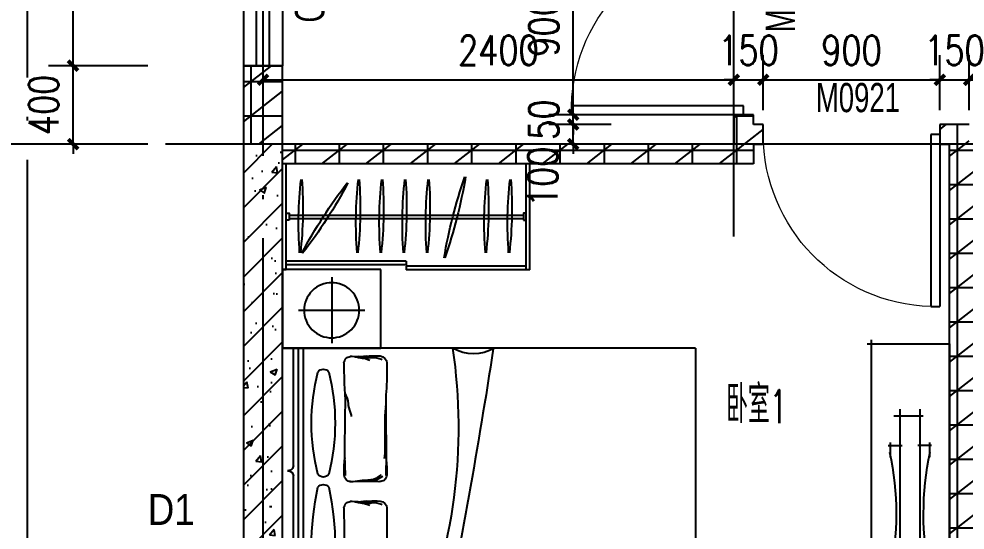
# Model space of a CAD drawing. Extents: x 718358 to 1668613, y -348838 to -159582.
# Drawn here: x 797991 to 802814, y -337061 to -334455 of the extents above; entities that cross this region are included whole.
import ezdxf

# ---------------------------------------------------------------- set-up
doc = ezdxf.new("R2010")
doc.units = 0
doc.header["$LTSCALE"] = 1000
doc.linetypes.add('DOTE', pattern=[2.4200000000000004, 2, -0.2, 0.02, -0.2])
for name, color, linetype in [('建-墙体', 2, 'Continuous'), ('建-家具', 251, 'Continuous'), ('建-尺寸', 73, 'Continuous'), ('建-影线', 8, 'Continuous'), ('建-房间名', 7, 'Continuous'), ('建-柱子', 6, 'Continuous'), ('建-空调及空调洞', 70, 'Continuous'), ('建-轴网', 14, 'DOTE'), ('建-门窗', 4, 'Continuous'), ('建-门窗-编号', 7, 'Continuous')]:
    doc.layers.add(name, color=color, linetype=linetype)
doc.styles.add('_TCH_DIM', font='gt单线西文.shx', dxfattribs={"width": 0.8, "bigfont": 'gt单线中文.shx'})
doc.styles.add('_TCH_WINDOW', font='gt单线西文.shx', dxfattribs={"height": 3.5, "bigfont": 'gt单线中文.shx'})
doc.styles.add('DIM_FONT', font='SIMPLEX.shx', dxfattribs={"width": 0.8, "bigfont": 'GBCBIG.shx'})
doc.dimstyles.new('DIMN50', dxfattribs={"dimscale": 0.5, "dimtxt": 300, "dimasz": 100, "dimexe": 250, "dimexo": 300, "dimgap": 150, "dimtad": 1, "dimdec": 0, "dimzin": 0, "dimdsep": 46, "dimtxsty": 'DIM_FONT', "dimblk": 'ARCHTICK', "dimcen": 0.09, "dimdle": 1, "dimclrt": 7, "dimazin": 2, "dimtfac": 1, "dimtdec": 0, "dimtix": 1, "dimtmove": 2, "dimatfit": 3, "dimldrblk": 'ARCHTICK', "dimfxl": 1, "dimtolj": 1, "dimtzin": 0, "dimarcsym": 0})
pattern_1 = [(0, (0, 0), (0, 175), []), (37.875, (200, 0), (-84.80763867203999, 109.0383283764141), []), (90, (200, 0), (-225, 1.377727649040772e-14), [])]

# ---------------------------------------------------------------- blocks, each defined once
blk = doc.blocks.new('A$C006E6C9B')
for p, q in [((600.0004007140815, 1400.001233484352), (0.3344417892949423, 1400.000603480894)), ((600.0004217209353, 1380.001233469466), (600.0004007140815, 1400.001233484352)), ((600.0004219047405, 1380.001233469458), (0.0004219050460960716, 1380.000603174663)), ((289.6775265335746, 1363.626805689088), (289.6775268290221, 1363.629227843074)), ((289.8797568057053, 1363.629211843076), (289.879757106246, 1363.626805901546)), ((289.8814489815559, 1363.629211725642), (289.8814492821111, 1363.626805903372)), ((289.896217644171, 1363.626805918833), (289.8962176416389, 1363.629210549054)), ((289.8962176416389, 1363.629210549054), (289.896217644171, 1363.626805918833)), ((290.2160567019746, 1363.629185195485), (290.2160567027604, 1363.628400798352)), ((290.3880320166063, 1363.629171607452, 3.209282165971689e-09), (290.3734925012541, 36.37240752362777, -1.454332997270908e-09)), ((290.3892246459582, 1363.629171549142), (290.3892246467731, 1363.628400980295)), ((310.388007818794, 1363.627588926469, 3.027929757187103e-09), (310.3734426176379, 36.37403222301873, -2.395202607791002e-09)), ((310.3891843548918, 1363.627588838328), (310.3891843539895, 1363.628421992053)), ((552.4644260094065, 700.0011835366349), (552.4637117787643, 1380.00118352981)), ((572.4644260094065, 700.0012045433505), (572.4637117787497, 1380.001204541641)), ((552.4644259843335, 700.001183536664), (572.4644259843335, 700.0012045433796)), ((580.0011359264608, 700.0012124665263), (600.0011359264463, 700.0012334732055)), ((580.0018501573359, 20.00100325441235), (580.0011359264608, 700.0012124665263)), ((600.0018711641605, 0.001024266257445561), (600.0011359264463, 700.0012334732055)), ((600.3358910231764, 20.00102461721326), (0.3358916046709055, 20.00039426277726)), ((600.3359120350069, 0.001024617220537039), (0.3359126164577901, 0.0003942627845390234)), ((290.01296153765, 36.37480038266585), (290.0129618382198, 36.37237822868701)), ((290.2151918148593, 36.37239465357925), (290.2151921103214, 36.37480059512382)), ((290.2168839907245, 36.37239477460753), (290.2168842862447, 36.37480059685549)), ((290.2316526482609, 36.37480061241877), (290.2316526507784, 36.37239598224187)), ((290.2316526507784, 36.37239598224187), (290.2316526482609, 36.37480061241877)), ((290.5514917110704, 36.37242200783294), (290.551491710241, 36.37320640495818)), ((290.7049530161166, 19.9999270691369, -2.214605639296387e-09), (290.7049530245567, 20.00069932183033, -2.214602925812702e-09)), ((290.7246596550103, 36.37243601802402), (290.7246596541663, 36.37320658687895)), ((310.7048989392933, 20.0015517680622, -3.279295525078877e-09), (310.7048989301838, 20.00072033358811, -3.279298922304236e-09)), ((310.7246193605533, 36.37406075236868), (310.7246193614556, 36.37322759862946))]:
    blk.add_line(p, q)
for points in [[(319.8846660255658, 1363.626837424428), (319.8859616766567, 1379.999344699991), (280.1148821331008, 1380.002491944168), (280.1135864819953, 1363.629984668634)], [(320.2201010296703, 36.37483211800645), (320.2214310823765, 20.00232484519438), (280.4503515455144, 19.99909403476704), (280.4490214927791, 36.37160130756456)]]:
    blk.add_lwpolyline(points, close=True)
for centre, radius, start, end in [((338.2883585741656, -890.1525278699846), 2199.985963952634, 85.69431791060312, 96.52713306731782), ((253.4536033411277, 3485.423852546424), 2199.985963952621, 265.6943179106031, 276.5271330673178), ((1854.221494331854, -1238.510345769366), 2866.279739456346, 118.0678815113009, 127.5576226009384), ((-1240.473379653122, 3559.116751300531), 2866.279739456024, 298.0678815113009, 307.5576226009384), ((338.2887001440831, -1215.274321914796), 2199.985963952634, 85.69431791060312, 96.52713306731782), ((253.4539449110453, 3160.302058501638), 2199.985963952621, 265.6943179106031, 276.5271330673178), ((338.2888389072468, -1347.355389596029), 2199.985963952634, 85.69431791060312, 96.52713306731782), ((253.454083674209, 3028.220990820373), 2199.985963952621, 265.6943179106031, 276.5271330673178), ((338.2889762054838, -1478.04213523959), 2199.985963952634, 85.69431791060312, 96.52713306731782), ((253.4542209724459, 2897.53424517683), 2199.985963952621, 265.6943179106031, 276.5271330673178), ((338.289114968662, -1610.123202920826), 2199.985963952634, 85.69431791060312, 96.52713306731782), ((253.4543597356242, 2765.453177495605), 2199.985963952621, 265.6943179106031, 276.5271330673178), ((1011.909778099754, -2340.587087401062), 2866.279739456346, 99.61584197787099, 109.1055830701184), ((-405.1830434539879, 3189.89300574721), 2866.279739456024, 279.615841977871, 289.1055830701184), ((338.2894635191624, -1941.889447684538), 2199.985963952634, 85.69431791060312, 96.52713306731782), ((253.4547082861391, 2433.686932731845), 2199.985963952621, 265.6943179106031, 276.5271330673178), ((338.289602282297, -2073.970515365789), 2199.985963952634, 85.69431791060312, 96.52713306731782), ((253.4548470492591, 2301.605865050609), 2199.985963952621, 265.6943179106031, 276.5271330673178)]:
    blk.add_arc(centre, radius, start, end)
blk = doc.blocks.new('454545646857')
at = {"layer": '建-家具'}
for p, q in [((6042.579258462591, -65842.78585976518), (6042.579258463639, -65422.78585976191)), ((7706.49381094851, -65422.7858597689), (6042.579258463639, -65422.78585976412)), ((7706.493810947463, -65842.78585976992), (7706.49381094851, -65422.78585976666)), ((6338.805259851392, -65546.90233091134), (6338.805259851043, -65696.10134675054)), ((6552.069961567237, -65525.32301774077), (6476.96141566773, -65525.3230177406)), ((6488.805259851509, -65515.3230177406), (6488.805259851334, -65585.3230177406)), ((7203.521339463364, -65525.32301774229), (7128.346080443301, -65525.32301774211)), ((7188.805259851509, -65515.32301774229), (7188.805259851334, -65585.32301774222)), ((7372.959060355151, -65575.32301774269), (6307.523041549432, -65575.32301774019)), ((7338.805259851392, -65558.38635206284), (7338.805259851042, -65706.61396200632)), ((6307.5230415492, -65675.32301774013), (7372.959060354918, -65675.32301774269)), ((6488.805259850985, -65735.3230177406), (6488.805259851159, -65665.3230177406)), ((7188.805259850985, -65735.32301774228), (7188.805259851159, -65665.32301774228)), ((6552.069961566772, -65725.32301774077), (6476.961415667264, -65725.3230177406)), ((7203.521339462898, -65725.32301774228), (7128.346080442835, -65725.3230177421)), ((7726.493810947522, -65822.7858597667), (6022.57925846265, -65822.78585976514))]:
    blk.add_line(p, q, dxfattribs=at)
for centre, start, end in [((6838.805259854943, -64054.77241747207), 258.0595540250763, 282.1127265320525), ((6838.805259847491, -67195.87361801081), 77.88727346794744, 101.9404459749237)]:
    blk.add_arc(centre, 1500.839454422947, start, end, dxfattribs=at)
blk = doc.blocks.new('1245125')
at = {"layer": '建-家具'}
for p, q in [((2068499.334812931, -841121.3534386543), (2068499.334801755, -842621.3629128126)), ((2070604.711407579, -841121.3534543407), (2068499.334812931, -841121.3534386543)), ((2068499.334812931, -841121.3534386543), (2068999.334812931, -841121.35344232)), ((2068554.334812931, -841121.3534390641), (2068554.334812201, -841219.3624735785)), ((2068579.311407573, -841121.3534392501), (2068579.311396397, -842621.3625535156)), ((2068604.701396398, -842621.3624394427), (2068604.721407584, -841121.3534394396)), ((2068638.081407583, -841121.3534396882), (2068617.391407586, -841121.3534395339)), ((2070604.721396408, -842621.3534543407), (2070604.711407579, -841121.3534543407)), ((2068842.113210784, -841168.0994399484), (2068859.243210789, -841168.6664401076)), ((2068859.243210789, -841168.6664401076), (2068887.323210782, -841169.4404403057)), ((2068869.793210784, -841168.9814401837), (2068904.973210738, -841174.0934403152)), ((2068869.793210784, -841168.9814401837), (2068923.473210754, -841171.9784405031)), ((2068887.323210782, -841169.4404403057), (2068910.003210771, -841169.8994404066)), ((2068910.003210771, -841169.8994404066), (2068928.39321077, -841170.0434405969)), ((2068928.39321077, -841170.0434405969), (2068943.573210778, -841169.9534406767)), ((2068943.573210778, -841169.9534406767), (2068994.413210781, -841168.027441116)), ((2068817.903210049, -841267.5274742525), (2068816.923210429, -841216.0024756398)), ((2068840.347376954, -841234.7907253071), (2068848.320772213, -841208.5493371647)), ((2068848.320772213, -841208.5493371647), (2068849.203210528, -841202.9074762093)), ((2068904.973210738, -841174.0934403152), (2068933.593210727, -841176.2264404254)), ((2068923.473210754, -841171.9784405031), (2068954.053210739, -841173.8144406371)), ((2068933.593210727, -841176.2264404254), (2068961.903210697, -841180.5734405201)), ((2068954.053210739, -841173.8144406371), (2068968.883210735, -841176.1184407079)), ((2068961.903210697, -841180.5734405201), (2068982.113210634, -841188.1514405009)), ((2068968.883210735, -841176.1184407079), (2068983.003210694, -841180.2044407192)), ((2068982.113210634, -841188.1514405009), (2068999.113210544, -841200.2114402723)), ((2068983.003210694, -841180.2044407192), (2069010.413210581, -841194.8744405229)), ((2068999.113210544, -841200.2114402723), (2069002.023210533, -841203.2444402266)), ((2069024.813210046, -841267.5364757973), (2069025.783210428, -841216.0114771397)), ((2068816.443210165, -841250.8454376033), (2068816.113210187, -841248.1454376724)), ((2068832.062814418, -841281.7438021444), (2068832.781543381, -841267.3377243475)), ((2068832.781543381, -841267.3377243475), (2068833.853240985, -841257.8414468444)), ((2068833.853240985, -841257.8414468444), (2068840.347376954, -841234.7907253071)), ((2069023.893210216, -841244.4604764113), (2069022.163210353, -841225.4434769154)), ((2069024.593210168, -841251.3274762215), (2069023.893210216, -841244.4604764113)), ((2069025.05321013, -841255.4584760882), (2069024.593210168, -841251.3274762215)), ((2069024.98321016, -841252.4434762211), (2069025.223210128, -841256.070476078)), ((2069025.223210128, -841256.070476078), (2069025.05321013, -841255.4584760882)), ((2069026.263210173, -841250.8454391665), (2069026.603210197, -841248.1634392473)), ((2068554.334811799, -841273.362472148), (2068554.334806613, -841969.3624536706)), ((2068814.603209465, -841346.3584721121), (2068817.063209709, -841312.6894730546)), ((2068815.543209645, -841321.8604728086), (2068828.799444428, -841293.42011254)), ((2068817.063209709, -841312.6894730546), (2068817.803209865, -841291.0894736323)), ((2068817.803209865, -841291.0894736323), (2068817.903210049, -841267.5274742525)), ((2068828.799444428, -841293.42011254), (2068832.062814418, -841281.7438021444)), ((2069024.903209874, -841291.0984751787), (2069024.813210046, -841267.5364757973)), ((2069025.653209713, -841312.6894746086), (2069024.903209874, -841291.0984751787)), ((2069028.113209456, -841346.3584737029), (2069025.653209713, -841312.6894746086)), ((2068813.273209307, -841367.8144715362), (2068814.603209465, -841346.3584721121)), ((2069029.433209303, -841367.8144731467), (2069028.113209456, -841346.3584737029)), ((2068812.273206631, -841726.993415282), (2068812.713209207, -841380.8824711931)), ((2068812.713209207, -841380.8824711931), (2068813.273209307, -841367.8144715362)), ((2069029.993209208, -841380.8914728152), (2069029.433209303, -841367.8144731467)), ((2069030.433206627, -841726.984416904), (2069029.993209208, -841380.8914728152)), ((2068811.733206294, -841771.3724140939), (2068812.273206631, -841726.993415282)), ((2069030.963206305, -841770.4004157245), (2069030.433206627, -841726.984416904)), ((2068811.713206146, -841791.7754135546), (2068811.733206294, -841771.3724140939)), ((2068811.743206084, -841800.2264132916), (2068811.713206146, -841791.7754135546)), ((2069030.903206038, -841805.9594147857), (2069031.013206152, -841790.5514152113)), ((2069031.013206152, -841790.5514152113), (2069030.963206305, -841770.4004157245)), ((2068811.823206032, -841807.02141313), (2068811.743206084, -841800.2264132916)), ((2068872.533205793, -841838.0984127698), (2068869.443205788, -841838.3774127311)), ((2068869.443205788, -841838.3774127311), (2068870.003205791, -841838.2154127348)), ((2068870.003205791, -841838.2154127348), (2068873.573205803, -841837.7384127632)), ((2068871.583205789, -841838.2424127567), (2068874.823205806, -841837.2974127878)), ((2068872.533205793, -841838.0984127698), (2068871.583205789, -841838.2424127567)), ((2068872.533205793, -841838.0984127698), (2068897.21320581, -841836.8114129533)), ((2068873.573205803, -841837.7384127632), (2068879.513205806, -841837.0094128351)), ((2068874.823205806, -841837.2974127878), (2068886.843205824, -841834.2284129907)), ((2068879.513205806, -841837.0094128351), (2068913.583205823, -841833.7694131988)), ((2068886.843205824, -841834.2284129907), (2068897.013205841, -841832.3114130709)), ((2068897.013205841, -841832.3114130709), (2068904.383205852, -841831.501413183)), ((2068897.21320581, -841836.8114129533), (2068908.67320579, -841838.7014130242)), ((2068904.383205852, -841831.501413183), (2068915.833205849, -841830.2054133242)), ((2068908.67320579, -841838.7014130242), (2068915.413205774, -841840.0514130387)), ((2068913.583205823, -841833.7694131988), (2068925.893205829, -841833.1844133118)), ((2068915.413205774, -841840.0514130387), (2068923.933205775, -841841.3654130531)), ((2068915.833205849, -841830.2054133242), (2068939.223205909, -841822.2584136506)), ((2068923.933205775, -841841.3654130531), (2068927.243205775, -841841.7254130922)), ((2068928.793205773, -841841.5904131131), (2068925.133205789, -841839.8534130973)), ((2068925.893205829, -841833.1844133118), (2068936.223205829, -841833.0854133521)), ((2068927.243205775, -841841.7254130922), (2068928.793205773, -841841.5904131131)), ((2068936.223205829, -841833.0854133521), (2068952.62320583, -841833.6254134957)), ((2068939.223205909, -841822.2584136506), (2068944.433205929, -841820.7554137876)), ((2068952.62320583, -841833.6254134957), (2068965.993205833, -841833.940413593)), ((2068965.993205833, -841833.940413593), (2068979.493205843, -841832.626413683)), ((2068979.493205843, -841832.626413683), (2069003.773205896, -841825.6154140652)), ((2069003.773205896, -841825.6154140652), (2069007.163205892, -841824.2384141162)), ((2068842.123205025, -841941.8014930781), (2068859.243205025, -841942.3864931844)), ((2068859.243205025, -841942.3864931844), (2068887.323205017, -841943.1604933825)), ((2068943.583205004, -841943.6734938133), (2068994.413205017, -841941.7384942491)), ((2068815.223204017, -842076.1594528039), (2068817.363204788, -841972.8644164444)), ((2068869.79320502, -841942.6924932571), (2068923.473204989, -841945.6894935765)), ((2068869.79320502, -841942.6924932571), (2068904.973204974, -841947.813493392)), ((2068887.323205017, -841943.1604933825), (2068910.013205011, -841943.6104935396)), ((2068904.973204974, -841947.813493392), (2068933.583204957, -841949.9464935618)), ((2068910.013205011, -841943.6104935396), (2068928.403205011, -841943.7544936705)), ((2068923.473204989, -841945.6894935765), (2068954.06320498, -841947.5164937668)), ((2068928.403205011, -841943.7544936705), (2068943.583205004, -841943.6734938133)), ((2068933.583204957, -841949.9464935618), (2068961.893204927, -841954.2844936529)), ((2068954.06320498, -841947.5164937668), (2068968.88320497, -841949.8204938376)), ((2068961.893204927, -841954.2844936529), (2068982.11320487, -841961.8624935743)), ((2068968.88320497, -841949.8204938376), (2068983.003204929, -841953.9154937926)), ((2068982.11320487, -841961.8624935743), (2068999.11320478, -841973.9224934053)), ((2068983.003204929, -841953.9154937926), (2069010.423204822, -841968.5854936559)), ((2068999.11320478, -841973.9224934053), (2069002.033204759, -841976.9554933598)), ((2069027.503204019, -842076.1594543855), (2069025.363204787, -841972.8824180008)), ((2068554.334806211, -842023.3624522401), (2068554.334801755, -842621.3626657439)), ((2068816.923202454, -842286.4184498992), (2068815.223204017, -842076.1594528039)), ((2068816.443204119, -842062.3135287932), (2068816.103204151, -842059.6225288655)), ((2069020.873203963, -842084.2684541249), (2069017.533204148, -842058.9964548005)), ((2069020.553202937, -842220.9254531742), (2069020.873203963, -842084.2684541249)), ((2069025.793202459, -842286.4184514554), (2069027.503204019, -842076.1594543855)), ((2069026.263204127, -842062.304530353), (2069026.603204151, -842059.6225304338)), ((2069019.763202779, -842243.2904525816), (2069020.063202865, -842231.2574528896)), ((2069020.063202865, -842231.2574528896), (2069020.553202937, -842220.9254531742)), ((2068840.349868976, -842305.2081995769), (2068848.323449428, -842278.9587003153)), ((2068848.323449428, -842278.9587003153), (2068849.193202547, -842273.3144504654)), ((2069019.913202663, -842257.6004521679), (2069019.763202779, -842243.2904525816)), ((2069020.653202545, -842274.7994517571), (2069019.913202663, -842257.6004521679)), ((2069022.173202384, -842295.8504511714), (2069020.653202545, -842274.7994517571)), ((2068817.893202069, -842337.9434485713), (2068816.923202454, -842286.4184498992)), ((2068832.781535406, -842337.7499486402), (2068833.853325605, -842328.2556989468)), ((2068833.853325605, -842328.2556989468), (2068840.349868976, -842305.2081995769)), ((2069023.883202251, -842314.8674506673), (2069022.173202384, -842295.8504511714)), ((2069024.593202193, -842321.7434505405), (2069023.883202251, -842314.8674506673)), ((2069025.063202161, -842325.8654504039), (2069024.593202193, -842321.7434505405)), ((2069024.823202076, -842337.9434501131), (2069025.793202459, -842286.4184514554)), ((2069024.983202185, -842322.8504504771), (2069025.233202158, -842326.4774503936)), ((2069025.233202158, -842326.4774503936), (2069025.063202161, -842325.8654504039)), ((2068815.54320167, -842392.276447068), (2068828.799436453, -842363.8349479334)), ((2068817.063201734, -842383.0964473702), (2068817.80320189, -842361.514447895)), ((2068817.80320189, -842361.514447895), (2068817.893202069, -842337.9434485713)), ((2068828.799436453, -842363.8349479334), (2068832.062806443, -842352.1572815918)), ((2068832.062806443, -842352.1572815918), (2068832.781535406, -842337.7499486402)), ((2069024.913201889, -842361.5054494943), (2069024.823202076, -842337.9434501131)), ((2069025.643201732, -842383.1054489275), (2069024.913201889, -842361.5054494943)), ((2068813.283201322, -842438.2304458552), (2068814.61320148, -842416.7744464312)), ((2068814.61320148, -842416.7744464312), (2068817.063201734, -842383.0964473702)), ((2069028.11320148, -842416.7654480186), (2069025.643201732, -842383.1054489275)), ((2069029.433201328, -842438.2214474623), (2069028.11320148, -842416.7654480186)), ((2068811.733200785, -842510.7884439048), (2068812.283201112, -842466.4094450929)), ((2068812.283201112, -842466.4094450929), (2068812.713201232, -842451.2984455121)), ((2068812.713201232, -842451.2984455121), (2068813.283201322, -842438.2304458552)), ((2069029.993201233, -842451.2984471308), (2069029.433201328, -842438.2214474623)), ((2069030.443201109, -842466.4004467151), (2069029.993201233, -842451.2984471308)), ((2069030.973200786, -842509.8254455985), (2069030.443201109, -842466.4004467151)), ((2068811.713200637, -842531.1914433655), (2068811.733200785, -842510.7884439048)), ((2069030.993200647, -842529.9674450221), (2069030.973200786, -842509.8254455985)), ((2068811.753200565, -842539.6514431655), (2068811.713200637, -842531.1914433655)), ((2068811.813200517, -842546.4374430004), (2068811.753200565, -842539.6514431655)), ((2068915.82320035, -842569.621443135), (2068939.233200405, -842561.6744435211)), ((2068939.233200405, -842561.6744435211), (2068944.43320042, -842560.1804436018)), ((2068979.493200334, -842572.0514435569), (2069003.783200377, -842565.0314439357)), ((2069003.783200377, -842565.0314439357), (2069007.173200388, -842563.6544439867)), ((2069030.913200519, -842545.3664446529), (2069030.993200647, -842529.9674450221)), ((2068872.523200294, -842577.5054426368), (2068869.443200279, -842577.7844425982)), ((2068869.443200279, -842577.7844425982), (2068870.013200288, -842577.6314426053)), ((2068870.013200288, -842577.6314426053), (2068873.583200284, -842577.1364426273)), ((2068871.57320029, -842577.6584425673), (2068874.823200297, -842576.7224426616)), ((2068872.523200294, -842577.5054426368), (2068871.57320029, -842577.6584425673)), ((2068872.523200294, -842577.5054426368), (2068897.213200301, -842576.2274428238)), ((2068873.583200284, -842577.1364426273), (2068879.513200297, -842576.4254427056)), ((2068874.823200297, -842576.7224426616), (2068886.843200315, -842573.6534428049)), ((2068879.513200297, -842576.4254427056), (2068913.583200314, -842573.1764430064)), ((2068886.843200315, -842573.6534428049), (2068897.013200332, -842571.7274429414)), ((2068897.013200332, -842571.7274429414), (2068904.383200342, -842570.917442994)), ((2068897.213200301, -842576.2274428238), (2068908.673200281, -842578.1174428351)), ((2068904.383200342, -842570.917442994), (2068915.82320035, -842569.621443135)), ((2068908.673200281, -842578.1174428351), (2068915.403200275, -842579.4584428463)), ((2068913.583200314, -842573.1764430064), (2068925.88320033, -842572.6004431227)), ((2068915.403200275, -842579.4584428463), (2068923.943200256, -842580.7814429237)), ((2068923.943200256, -842580.7814429237), (2068927.243200266, -842581.1414429031)), ((2068928.803200254, -842581.0154429275), (2068925.143200271, -842579.2604429645)), ((2068925.88320033, -842572.6004431227), (2068936.233200325, -842572.5014432226)), ((2068927.243200266, -842581.1414429031), (2068928.803200254, -842581.0154429275)), ((2068936.233200325, -842572.5014432226), (2068952.633200327, -842573.0324433034)), ((2068952.633200327, -842573.0324433034), (2068965.993200324, -842573.3564434039)), ((2068965.993200324, -842573.3564434039), (2068979.493200334, -842572.0514435569)), ((2068499.334516577, -842621.3629128126), (2068999.334516577, -842621.3629165975)), ((2070604.721396408, -842621.3534543407), (2068499.334801755, -842621.3629128126)), ((2068499.334816656, -843021.3629128126), (2068499.334812931, -842621.3629128126)), ((2068638.091396398, -842621.3624396914), (2068618.091396398, -842621.3624395424)), ((2068749.334818493, -842982.8429109094), (2068749.334810975, -842645.8829109309)), ((2068999.334812931, -842621.3629091469), (2068999.334816656, -843021.3629091469)), ((2068580.854814745, -842814.3629147087), (2068917.814814738, -842814.3629071318)), ((2068999.334816656, -843021.3629091469), (2068499.334816656, -843021.3629128126))]:
    blk.add_line(p, q, dxfattribs=at)
for centre, major_axis, ratio, start_param, end_param in [((2064549.068201862, -842407.3116330423), (4834.733082265267, 439.1959715344415), 0.7531188467470578, -0.1784363828651989, 0.2382088557449293), ((2033704.818208067, -846640.4126372535), (-25444.39697652647, 27096.70072199145), 0.9558564717278059, 4.091605294807455, 4.133081674380852), ((2068842.288969168, -841189.0426371405), (-23.27814095011575, 1.574419347559924e-07), 0.8999999781975311, 4.622268709460744, 5.633073335858923), ((2068993.516744482, -841207.8700148712), (-44.27895509562808, 1.085545024286352e-06), 0.8999999712867747, 4.176462138893456, 4.692225158661725), ((2069067.500517833, -841207.8827152053), (-255.3484667015564, 1.544581507008789e-06), 0.8999999738102986, -0.03037411209938967, 0.176164273581656), ((2068861.509527915, -841205.1264158438), (-49.46276026113248, 1.048142075146824e-06), 0.899999973719012, -0.7955176182532873, -0.09500678866058654), ((2068981.198572182, -841205.1261778998), (-49.4627602753604, 3.384749099183335e-07), 0.8999999771026443, 3.236603868058589, 3.928326768842065), ((2068775.207595813, -841207.8832963188), (-255.3484667020098, 2.231636824270248e-06), 0.8999999750812409, 2.965432791929425, 3.171971177209503), ((2068524.334812201, -841219.362473355), (-30, 2.222160207561115e-07), 0.899999976158142, 1.570796326755854, 3.141592653541593), ((2068524.334811799, -841273.3624719245), (-30, 2.235146153213248e-07), 0.8999999761581423, 3.141592653589689, 4.712388980384605), ((2070405.438890924, -841611.5543618744), (-1758.690963717162, 1.310366329086374e-05), 0.8999999761588823, -0.1908584811880798, 0.1908615706272083), ((2068706.72320925, -841325.8779584509), (-32.38815954852252, 2.39983943281922e-07), 0.8999999761593566, 3.665717403507437, 5.759064968976374), ((2067008.008487572, -841611.5590434212), (-1758.690963717627, 1.310168966424272e-05), 0.8999999761602147, 2.950734172400728, 3.332454224215267), ((2068866.801045252, -841800.4796545255), (55.46034379573798, 3.380489047355297e-07), 0.8999999724508894, 3.272926144761133, 3.79525781294362), ((2068860.38349241, -841786.30176823), (62.15034073123859, 3.068669743275226e-06), 0.8999999854561167, 4.062435966183932, 4.430893206485758), ((2068860.38349241, -841786.30176823), (62.1503407744916, 2.808569498937652e-06), 0.899999985072287, 4.062435970479454, 4.43089321020394), ((2068869.095896607, -841977.4724126378), (-154.9014280585764, 1.958818190815259e-06), 0.8999999790080534, 4.6150522633094, 4.880887483439516), ((2068966.700563672, -841077.8471363226), (-849.4362498432346, 4.05183921369854e-06), 0.8999999793499875, 1.473459602543513, 1.605238215624852), ((2068989.588593178, -841805.1350762206), (-41.3274317057091, 1.305418406945737e-07), 0.8999999764485502, 1.7253611786648, 3.119538232771154), ((2068706.724169262, -841897.2354467851), (-32.38815954843616, 2.399839576645143e-07), 0.8999999761617562, 0.5241247499130322, 2.617472315391193), ((2068842.290910911, -841962.7529230425), (-23.27814093292225, 2.617469892598266e-07), 0.899999978892369, 4.622268714069476, 5.633073340863027), ((2068960.792764957, -841870.8947065668), (-83.65657832798168, 9.545365032157343e-07), 0.8999999742923253, 1.3139310372807, 1.904863547795729), ((2068993.518686225, -841981.5803007733), (-44.2789550939255, 1.082988493475453e-06), 0.8999999713238034, 4.176462138824771, 4.692225158608987), ((2068524.334806613, -841969.3624534471), (-30, 2.222160207561115e-07), 0.899999976158142, 1.570796326755854, 3.141592653541593), ((2069517.301311874, -842239.1402205165), (-0.004232470705961792, 969.8072770876771), 0.8976548315595794, 1.299093676426119, 1.842493648721256), ((2068706.724405637, -841993.462597881), (-32.38815954856575, 2.42187684584304e-07), 0.8999999761545611, 3.665717403585348, 5.759064969049668), ((2067896.148460009, -842239.142468348), (-0.004232472382062972, 969.8072770859418), 0.8976548315611859, 4.440686330013986, 4.984086302310121), ((2069068.076118198, -842012.6626577817), (-25.6166198578356, 412.0578365080461), 0.6179676128628386, 1.439995413554676, 1.646533798730782), ((2068861.511469673, -841978.8367017459), (-49.46276026977863, 5.7806626479996e-07), 0.8999999751859341, -0.7955176269712626, -0.09500679904819864), ((2068981.200513925, -841978.8364637422), (-49.46276029188297, 1.237538796330244e-06), 0.8999999799380176, 3.23660388792273, 3.928326785540786), ((2068774.635947731, -842012.662506703), (25.61508347484035, 412.0579422046654), 0.6179676614378415, 4.636649860149116, 4.843188245965378), ((2068524.334806211, -842023.3624520166), (-30, 2.235146153213248e-07), 0.8999999761581423, 3.141592653589689, 4.712388980384605), ((2068706.725366245, -842484.8200909835), (-32.38815954839302, 2.421877421159411e-07), 0.8999999761593607, 0.5241247499863304, 2.617472315469103), ((2068866.80298725, -842539.894917165), (-55.46034380445226, 4.165515280124862e-07), 0.8999999761694369, 0.1313335052475106, 0.6536651717975612), ((2068989.590535191, -842544.55033886), (-41.32743170087737, 3.070793815874924e-07), 0.8999999761593508, 1.72536118240779, 3.119538236806531), ((2068860.385434408, -842525.7170308696), (-62.15034151617726, 4.601306942183849e-07), 0.8999999761639336, 0.9208433733608272, 1.289300607457668), ((2068869.097838606, -842716.8876752178), (-154.9014285558143, 1.153789634805226e-06), 0.8999999761518868, 4.61505225888812, 4.880887478173428), ((2068966.70250567, -841817.2623989622), (-849.436252854789, 6.323992367244513e-06), 0.8999999761675549, 1.47345960529325, 1.605238217916682), ((2069472.05432573, -842766.2730072283), (-192.9467036954695, 1.439102691474169e-06), 0.899999976158557, 4.128861609970659, 5.295920811101234), ((2068749.334814734, -842814.36291095), (99.27779207727868, -99.27779207727869), 0.9999999999994138, 1.57079633424515, 7.853981641424737), ((2068749.334814734, -842814.36291095), (-39.71111683093478, -39.71111683093476), 0.9999999999985343, 7.44908124073999e-09, 6.283185314628668)]:
    blk.add_ellipse(centre, major_axis=major_axis, ratio=ratio, start_param=start_param, end_param=end_param, dxfattribs=at)
blk = doc.blocks.new('$TCHSYS$DOOR2D')
for p, q in [((0.45, 0.9750000000000001), (0.5000000000000002, 0.9750000000000001)), ((0.45, 0), (0.45, 0.9750000000000001)), ((0.5, 0), (0.5, 0.9750000000000001)), ((0.5, 0), (0.45, 0))]:
    blk.add_line(p, q)
at = {"lineweight": 13}
blk.add_arc((0.475, 0), 0.975, 91.4692835813538, 180, dxfattribs=at)
blk = doc.blocks.new('_ArchTick')
at = {"color": 0, "linetype": 'ByBlock', "const_width": 0.4}
blk.add_lwpolyline([(-0.5, -0.5), (0.5, 0.5)], dxfattribs=at)
blk = doc.blocks.new('*D427')
at = {"layer": 'Defpoints', "color": 0, "transparency": 16777216}
for p in [(798267.0142259514, -334693.8054899338), (798798.5576604995, -334693.8054899338), (798798.5576604996, -335093.8053576728)]:
    blk.add_point(p, dxfattribs=at)
at = {"layer": '建-尺寸', "color": 0, "lineweight": -2, "transparency": 16777216}
for p, q in [((798267.0142259514, -334693.8054899338), (798267.0142259514, -334643.8054899338)), ((798648.5576604995, -334693.8054899338), (798142.0142259514, -334693.8054899338)), ((798267.0142259514, -335093.8053576728), (798267.0142259514, -334693.8054899338)), ((798648.5576604996, -335093.8053576728), (798142.0142259514, -335093.8053576728)), ((798267.0142259514, -335093.8053576728), (798267.0142259514, -335143.8053576728))]:
    blk.add_line(p, q, dxfattribs=at)
at = {"layer": '建-尺寸', "color": 0, "lineweight": -2, "transparency": 16777216, "xscale": 50, "yscale": 50, "zscale": 50}
for p, rotation in [((798267.0142259514, -334693.8054899338), 270), ((798267.0142259514, -335093.8053576728), 90)]:
    blk.add_blockref('_ArchTick', p, dxfattribs=dict(at, rotation=rotation))
at = {"layer": '建-尺寸', "color": 7, "transparency": 16777216, "insert": (798117.0142259515, -334893.8054238032), "char_height": 150, "attachment_point": 5, "rotation": 90, "style": 'DIM_FONT'}
blk.add_mtext('\\A1;400', dxfattribs=at)
blk = doc.blocks.new('*D428')
at = {"layer": 'Defpoints', "color": 0, "transparency": 16777216}
for p in [(798267.0142259512, -333793.8054899338), (798798.5576604992, -333793.8054899338), (798798.5576604995, -334693.8054899339)]:
    blk.add_point(p, dxfattribs=at)
at = {"layer": '建-尺寸', "color": 0, "lineweight": -2, "transparency": 16777216}
for p, q in [((798648.5576604992, -333793.8054899338), (798142.0142259512, -333793.8054899338)), ((798267.0142259512, -334694.3054899339), (798267.0142259512, -333793.3054899338)), ((798648.5576604995, -334693.8054899339), (798142.0142259512, -334693.8054899339))]:
    blk.add_line(p, q, dxfattribs=at)
at = {"layer": '建-尺寸', "color": 0, "lineweight": -2, "transparency": 16777216, "xscale": 50, "yscale": 50, "zscale": 50}
for p, rotation in [((798267.0142259512, -333793.8054899338), 90), ((798267.0142259512, -334693.8054899339), 270)]:
    blk.add_blockref('_ArchTick', p, dxfattribs=dict(at, rotation=rotation))
at = {"layer": '建-尺寸', "color": 7, "transparency": 16777216, "insert": (798117.0142259513, -334243.8054899338), "char_height": 150, "attachment_point": 5, "rotation": 90, "style": 'DIM_FONT'}
blk.add_mtext('\\A1;900', dxfattribs=at)
blk = doc.blocks.new('*D455')
at = {"layer": 'Defpoints', "color": 0, "transparency": 16777216}
for p in [(802835.1835155488, -334765.5450533979), (802685.1835224914, -335071.1789150572), (802835.1835155488, -335071.1789150593)]:
    blk.add_point(p, dxfattribs=at)
at = {"layer": '建-尺寸', "color": 0, "lineweight": -2, "transparency": 16777216}
for p, q in [((802685.1835224914, -334921.1789150572), (802685.1835224914, -334640.5450533979)), ((802835.1835155488, -334921.1789150593), (802835.1835155488, -334640.5450533979)), ((802685.1835224914, -334765.5450533979), (802635.1835224914, -334765.5450533979)), ((802685.1835224914, -334765.5450533979), (802835.1835155488, -334765.5450533979)), ((802835.1835155488, -334765.5450533979), (802885.1835155488, -334765.5450533979))]:
    blk.add_line(p, q, dxfattribs=at)
at = {"layer": '建-尺寸', "color": 0, "lineweight": -2, "transparency": 16777216, "xscale": 50, "yscale": 50, "zscale": 50}
blk.add_blockref('_ArchTick', (802685.1835224914, -334765.5450533979), dxfattribs=at)
at = {"layer": '建-尺寸', "color": 0, "lineweight": -2, "transparency": 16777216, "xscale": 50, "yscale": 50, "zscale": 50, "rotation": 180}
blk.add_blockref('_ArchTick', (802835.1835155488, -334765.5450533979), dxfattribs=at)
at = {"layer": '建-尺寸', "color": 7, "transparency": 16777216, "insert": (802760.1835190201, -334615.5450533979), "char_height": 150, "attachment_point": 5, "style": 'DIM_FONT'}
blk.add_mtext('\\A1;150', dxfattribs=at)
blk = doc.blocks.new('*D456')
at = {"layer": 'Defpoints', "color": 0, "transparency": 16777216}
for p in [(802685.1835224914, -334765.5450533903), (801785.1835224913, -335071.1789150442), (802685.1835224914, -335071.1789150572)]:
    blk.add_point(p, dxfattribs=at)
at = {"layer": '建-尺寸', "color": 0, "lineweight": -2, "transparency": 16777216}
for p, q in [((801785.1835224913, -334921.1789150442), (801785.1835224913, -334640.5450533903)), ((802685.1835224914, -334921.1789150572), (802685.1835224914, -334640.5450533903)), ((801784.6835224913, -334765.5450533903), (802685.6835224914, -334765.5450533903))]:
    blk.add_line(p, q, dxfattribs=at)
at = {"layer": '建-尺寸', "color": 0, "lineweight": -2, "transparency": 16777216, "xscale": 50, "yscale": 50, "zscale": 50, "rotation": 180}
blk.add_blockref('_ArchTick', (801785.1835224913, -334765.5450533903), dxfattribs=at)
at = {"layer": '建-尺寸', "color": 0, "lineweight": -2, "transparency": 16777216, "xscale": 50, "yscale": 50, "zscale": 50}
blk.add_blockref('_ArchTick', (802685.1835224914, -334765.5450533903), dxfattribs=at)
at = {"layer": '建-尺寸', "color": 7, "transparency": 16777216, "insert": (802235.1835224913, -334615.5450533903), "char_height": 150, "attachment_point": 5, "style": 'DIM_FONT'}
blk.add_mtext('\\A1;900', dxfattribs=at)
blk = doc.blocks.new('*D457')
at = {"layer": 'Defpoints', "color": 0, "transparency": 16777216}
for p in [(801785.1835224913, -334765.5450533828), (801635.1834693754, -335071.1789150421), (801785.1835224913, -335071.1789150442)]:
    blk.add_point(p, dxfattribs=at)
at = {"layer": '建-尺寸', "color": 0, "lineweight": -2, "transparency": 16777216}
for p, q in [((801635.1834693754, -334921.1789150421), (801635.1834693754, -334640.5450533828)), ((801785.1835224913, -334921.1789150442), (801785.1835224913, -334640.5450533828)), ((801635.1834693754, -334765.5450533828), (801585.1834693754, -334765.5450533828)), ((801635.1834693754, -334765.5450533828), (801785.1835224913, -334765.5450533828)), ((801785.1835224913, -334765.5450533828), (801835.1835224913, -334765.5450533828))]:
    blk.add_line(p, q, dxfattribs=at)
at = {"layer": '建-尺寸', "color": 0, "lineweight": -2, "transparency": 16777216, "xscale": 50, "yscale": 50, "zscale": 50}
blk.add_blockref('_ArchTick', (801635.1834693754, -334765.5450533828), dxfattribs=at)
at = {"layer": '建-尺寸', "color": 0, "lineweight": -2, "transparency": 16777216, "xscale": 50, "yscale": 50, "zscale": 50, "rotation": 180}
blk.add_blockref('_ArchTick', (801785.1835224913, -334765.5450533828), dxfattribs=at)
at = {"layer": '建-尺寸', "color": 7, "transparency": 16777216, "insert": (801710.1834959333, -334615.5450533828), "char_height": 150, "attachment_point": 5, "style": 'DIM_FONT'}
blk.add_mtext('\\A1;150', dxfattribs=at)
blk = doc.blocks.new('*D458')
at = {"layer": 'Defpoints', "color": 0, "transparency": 16777216}
for p in [(801635.1834693754, -334765.5450533645), (799235.1835227574, -335071.1789150076), (801635.1834693754, -335071.1789150421)]:
    blk.add_point(p, dxfattribs=at)
at = {"layer": '建-尺寸', "color": 0, "lineweight": -2, "transparency": 16777216}
for p, q in [((799235.1835227574, -334921.1789150076), (799235.1835227574, -334640.5450533645)), ((801635.1834693754, -334921.1789150421), (801635.1834693754, -334640.5450533645)), ((799234.6835227574, -334765.5450533645), (801635.6834693754, -334765.5450533645))]:
    blk.add_line(p, q, dxfattribs=at)
at = {"layer": '建-尺寸', "color": 0, "lineweight": -2, "transparency": 16777216, "xscale": 50, "yscale": 50, "zscale": 50, "rotation": 180}
blk.add_blockref('_ArchTick', (799235.1835227574, -334765.5450533645), dxfattribs=at)
at = {"layer": '建-尺寸', "color": 0, "lineweight": -2, "transparency": 16777216, "xscale": 50, "yscale": 50, "zscale": 50}
blk.add_blockref('_ArchTick', (801635.1834693754, -334765.5450533645), dxfattribs=at)
at = {"layer": '建-尺寸', "color": 7, "transparency": 16777216, "insert": (800435.1834960664, -334615.5450533645), "char_height": 150, "attachment_point": 5, "style": 'DIM_FONT'}
blk.add_mtext('\\A1;2400', dxfattribs=at)
blk = doc.blocks.new('*D547')
at = {"layer": 'Defpoints', "color": 0, "transparency": 16777216}
for p in [(800816.6480269722, -334993.8053575747), (801160.2071576038, -334993.8053575747), (801160.2071576038, -335093.8053575747)]:
    blk.add_point(p, dxfattribs=at)
at = {"layer": '建-尺寸', "color": 0, "lineweight": -2, "transparency": 16777216}
for p, q in [((800816.6480269722, -334993.8053575747), (800816.6480269722, -334943.8053575747)), ((801010.2071576038, -334993.8053575747), (800691.6480269722, -334993.8053575747)), ((800816.6480269722, -335093.8053575747), (800816.6480269722, -334993.8053575747)), ((801010.2071576038, -335093.8053575747), (800691.6480269722, -335093.8053575747)), ((800816.6480269722, -335093.8053575747), (800816.6480269722, -335143.8053575747))]:
    blk.add_line(p, q, dxfattribs=at)
at = {"layer": '建-尺寸', "color": 0, "lineweight": -2, "transparency": 16777216, "xscale": 50, "yscale": 50, "zscale": 50}
for p, rotation in [((800816.6480269722, -334993.8053575747), 270), ((800816.6480269722, -335093.8053575747), 90)]:
    blk.add_blockref('_ArchTick', p, dxfattribs=dict(at, rotation=rotation))
at = {"layer": '建-尺寸', "color": 7, "transparency": 16777216, "insert": (800661.6480269722, -335260.3767861461), "char_height": 150, "attachment_point": 5, "rotation": 90, "style": 'DIM_FONT'}
blk.add_mtext('\\A1;100', dxfattribs=at)
blk = doc.blocks.new('*D548')
at = {"layer": 'Defpoints', "color": 0, "transparency": 16777216}
for p in [(800816.6480269722, -334943.8050798184), (801160.2071576038, -334943.8050798184), (801160.2071576038, -334993.8053575747)]:
    blk.add_point(p, dxfattribs=at)
at = {"layer": '建-尺寸', "color": 0, "lineweight": -2, "transparency": 16777216}
for p, q in [((800816.6480269722, -334943.8050798184), (800816.6480269722, -334893.8050798184)), ((801010.2071576038, -334943.8050798184), (800691.6480269722, -334943.8050798184)), ((800816.6480269722, -334993.8053575747), (800816.6480269722, -334943.8050798184)), ((801010.2071576038, -334993.8053575747), (800691.6480269722, -334993.8053575747)), ((800816.6480269722, -334993.8053575747), (800816.6480269722, -335043.8053575747))]:
    blk.add_line(p, q, dxfattribs=at)
at = {"layer": '建-尺寸', "color": 0, "lineweight": -2, "transparency": 16777216, "xscale": 50, "yscale": 50, "zscale": 50}
for p, rotation in [((800816.6480269722, -334943.8050798184), 270), ((800816.6480269722, -334993.8053575747), 90)]:
    blk.add_blockref('_ArchTick', p, dxfattribs=dict(at, rotation=rotation))
at = {"layer": '建-尺寸', "color": 7, "transparency": 16777216, "insert": (800666.6480269723, -334968.8052186964), "char_height": 150, "attachment_point": 5, "rotation": 90, "style": 'DIM_FONT'}
blk.add_mtext('\\A1;50', dxfattribs=at)
blk = doc.blocks.new('*D549')
at = {"layer": 'Defpoints', "color": 0, "transparency": 16777216}
for p in [(800816.6480269722, -334043.8050798184), (801160.2071576038, -334043.8050798184), (801160.2071576038, -334943.8050798184)]:
    blk.add_point(p, dxfattribs=at)
at = {"layer": '建-尺寸', "color": 0, "lineweight": -2, "transparency": 16777216}
for p, q in [((801010.2071576038, -334043.8050798184), (800691.6480269722, -334043.8050798184)), ((800816.6480269722, -334944.3050798184), (800816.6480269722, -334043.3050798184)), ((801010.2071576038, -334943.8050798184), (800691.6480269722, -334943.8050798184))]:
    blk.add_line(p, q, dxfattribs=at)
at = {"layer": '建-尺寸', "color": 0, "lineweight": -2, "transparency": 16777216, "xscale": 50, "yscale": 50, "zscale": 50}
for p, rotation in [((800816.6480269722, -334043.8050798184), 90), ((800816.6480269722, -334943.8050798184), 270)]:
    blk.add_blockref('_ArchTick', p, dxfattribs=dict(at, rotation=rotation))
at = {"layer": '建-尺寸', "color": 7, "transparency": 16777216, "insert": (800666.6480269723, -334493.8050798183), "char_height": 150, "attachment_point": 5, "rotation": 90, "style": 'DIM_FONT'}
blk.add_mtext('\\A1;900', dxfattribs=at)
blk = doc.blocks.new('$TCHSYS$WIN2D')
for p, q in [((-0.5, 0.5), (0.5, 0.5)), ((-0.5, 0.5), (-0.4999999999999999, -0.5)), ((0.5, 0.5), (0.4999999999999998, -0.5)), ((0.5, 0.1666666666666666), (-0.5, 0.1666666666666666)), ((0.5, -0.1666666666666667), (-0.5, -0.1666666666666667)), ((-0.4999999999999999, -0.5), (0.5, -0.5))]:
    blk.add_line(p, q)

msp = doc.modelspace()

# ---------------------------------------------------------------- hatches: boundary and pattern name
at = {"layer": '建-影线'}
h = msp.add_hatch(dxfattribs=at)
h.set_pattern_fill('空心砖', color=256, scale=50, style=0)
h.set_pattern_definition(pattern_1)
h.paths.add_polyline_path([(799335.1835227592, -335093.8052390336), (799335.1835227592, -334693.8054899337), (799135.1835227592, -334693.8054899337), (799135.1835227592, -335093.8052390336)])
h = msp.add_hatch(dxfattribs=at)
h.set_pattern_fill('空心砖', color=256, scale=50, style=0)
h.set_pattern_definition(pattern_1)
h.paths.add_polyline_path([(801735.1834693113, -334993.8053575747), (801735.1834693113, -334943.8050798184), (801635.1834693113, -334943.8050798184), (801635.1834693113, -335093.8053575747), (801701.850135978, -335060.4720242414)])
h = msp.add_hatch(dxfattribs=at)
h.set_pattern_fill('空心砖', color=256, scale=50, style=0)
h.set_pattern_definition(pattern_1)
h.paths.add_polyline_path([(801735.1834693113, -335093.8053575747), (801785.1835224917, -335093.8053575747), (801785.1835224917, -334993.8053575747), (801735.1834693113, -334993.8053575747), (801701.850135978, -335060.4720242414)])
h = msp.add_hatch(dxfattribs=at)
h.set_pattern_fill('空心砖', color=256, scale=50, style=0)
h.set_pattern_definition(pattern_1)
h.paths.add_polyline_path([(802835.1835225914, -334993.8053575747), (802685.1835224917, -334993.8053575747), (802685.1835224917, -335093.8053575747), (802835.18352018, -335093.8053552602)])
h = msp.add_hatch(dxfattribs=at)
h.set_pattern_fill('空心砖', color=256, scale=50, style=0)
h.set_pattern_definition(pattern_1)
h.paths.add_polyline_path([(801701.850135978, -335060.4720242414), (801635.1834693113, -335093.8053575747), (801735.1834693113, -335193.8053575747), (801735.1834693113, -335093.8053575747)])
h = msp.add_hatch(dxfattribs=at)
h.set_pattern_fill('钢筋混凝土', color=256, scale=50, style=0)
h.set_pattern_definition([(45, (0, 0), (-88.38834764831843, 88.38834764831844), []), (49.99999999999999, (0, 0), (358.6300913003767, -31.37606749129755), [37.5, -412.5]), (355, (0, 0), (-69.3756668065, 376.0960668500059), [30, -330]), (100.4514, (29.88584, -2.61467), (289.2546908570108, 344.7197710304768), [31.870095, -350.571056]), (46.18420000000001, (0, 100), (533.6205243128222, -82.75950716450905), [56.25, -618.75]), (96.6356, (44.4683725, 93.1033465), (467.3313527743517, 487.0589354502209), [47.805144, -525.8565]), (351.1842, (0, 100), (467.3309725668136, 487.0593004626623), [45, -495]), (21, (50, 75), (298.4535260592309, -201.3094453326694), [37.5, -412.5]), (326.0000000000001, (50, 75), (121.6576659607909, 362.5750225234265), [30, -330]), (71.4514, (74.8711165, 58.224197), (420.111314290745, 161.2652483549762), [31.870095, -350.571056]), (37.50000000000001, (0, 0), (6.079927658645334, 166.4469269156558), [0, -326, 0, -335, 0, -331.25]), (7.499999999999999, (0, 0), (131.5347687210743, 197.2058559411801), [0, -191, 0, -318.5, 0, -126.25]), (327.5, (-111.5, 0), (266.9112180862045, -11.2774358671899), [0, -125, 0, -390, 0, -517.5]), (317.5, (-161.5, 0), (291.5930846711931, 50.05249116615882), [0, -162.5, 0, -259, 0, -367.5])])
h.paths.add_polyline_path([(799335.1835221904, -335093.8052390336), (799135.1835221905, -335093.8052390336), (799135.1835221904, -338093.8052390336), (800435.1835221904, -338093.8052390337), (800435.1835221904, -337893.8052390336), (799335.1835221904, -337893.8052390337)])
h = msp.add_hatch(dxfattribs=at)
h.set_pattern_fill('空心砖', color=256, scale=50, style=0)
h.set_pattern_definition(pattern_1)
h.paths.add_polyline_path([(799335.1835221904, -335093.8052390336), (799335.1835221904, -335193.8053575747), (801735.1834693113, -335193.8053575747), (801635.1834693113, -335093.8053575747)])
h = msp.add_hatch(dxfattribs=at)
h.set_pattern_fill('空心砖', color=256, scale=50, style=0)
h.set_pattern_definition(pattern_1)
h.paths.add_polyline_path([(802935.1835225914, -338693.8052186999), (802935.1835224963, -335193.8053506311), (802835.1835201798, -335093.8053552602), (802735.1835224936, -335093.8053575747), (802735.1835225914, -338693.8052187054)])

# ---------------------------------------------------------------- linework, layer by layer
at = {"layer": '建-墙体'}
for p, q in [((799335.1835227592, -334693.8054899337), (799135.1835227592, -334693.8054899337)), ((799135.1835227592, -334693.8054899337), (799135.1835227592, -335093.8052390336)), ((799335.1835227592, -335093.8052390336), (799335.1835227592, -334693.8054899337)), ((801735.1834693113, -334943.8050798184), (801635.1834693113, -334943.8050798184)), ((801635.1834693113, -334943.8050798184), (801635.1834693113, -335093.8053575747)), ((801735.1834693113, -334993.8053575747), (801735.1834693113, -334943.8050798184)), ((801785.1835224917, -334993.8053575747), (801735.1834693113, -334993.8053575747)), ((801785.1835224917, -335093.8053575747), (801785.1835224917, -334993.8053575747)), ((802835.1835225914, -334993.8053575747), (802685.1835224917, -334993.8053575747)), ((802685.1835224917, -334993.8053575747), (802685.1835224917, -335093.8053575747)), ((801635.1834693113, -335093.8053575747), (799335.1835221904, -335093.8053575747)), ((801735.1834693113, -335093.8053575747), (801785.1835224917, -335093.8053575747)), ((801735.1834693113, -335093.8053575747), (801735.1834693113, -335193.8053575747)), ((802685.1835224917, -335093.8053575747), (802735.1835224936, -335093.8053575747)), ((802735.1835225914, -338693.8052187054), (802735.1835224936, -335093.8053575747)), ((801735.1834693113, -335193.8053575747), (799335.1835221904, -335193.8053575747))]:
    msp.add_line(p, q, dxfattribs=at)
at = {"layer": '建-柱子'}
for p, q in [((799335.1835221904, -335093.8052390336), (799135.1835221905, -335093.8052390336)), ((799135.1835221905, -335093.8052390336), (799135.1835221904, -338093.8052390336)), ((799335.1835221904, -337893.8052390337), (799335.1835221904, -335093.8052390336))]:
    msp.add_line(p, q, dxfattribs=at)
at = {"layer": '建-轴网'}
for p, q in [((798035.1835227592, -339593.8059017363), (798035.183522841, -328262.8295330873)), ((801635.1834693113, -335563.9851175665), (801635.1834693112, -328262.8295330872)), ((799235.1835227592, -339993.8059017363), (799235.1835227592, -330493.8059017363)), ((805577.2809189355, -335093.8053575747), (768185.1835226204, -335093.8053575747))]:
    msp.add_line(p, q, dxfattribs=at)

# ---------------------------------------------------------------- block references
at = {"layer": '建-家具', "extrusion": (0, 0, -1), "xscale": 0.9000000001400441, "yscale": 0.9000000001400441, "zscale": -0.9, "rotation": 270.0000502184915}
msp.add_blockref('A$C006E6C9B', (-800595.1840660183, -335193.8053575747), dxfattribs=at)
at = {"layer": '建-家具', "xscale": -1}
for name, p, rotation in [('1245125', (-1269164.151603001, -1178754.865204031), 180), ('454545646857', (868157.9694542966, -343818.3436580264), 270.0000005869693)]:
    msp.add_blockref(name, p, dxfattribs=dict(at, rotation=rotation))
at = {"layer": '建-门窗'}
ref = msp.add_blockref('$TCHSYS$WIN2D', (799235.1835227592, -334243.8054899337), dxfattribs=dict(at, xscale=-900, yscale=200, zscale=-900, rotation=90))
ref.add_attrib('A', 'C0912A', (799547.0585224747, -334473.8054899268), dxfattribs={"layer": '建-门窗-编号', "height": 148.75, "rotation": 90, "style": '_TCH_WINDOW', "width": 0.7058823529411765})
ref = msp.add_blockref('$TCHSYS$DOOR2D', (801685.1834693113, -334493.8050798184), dxfattribs=dict(at, xscale=900, yscale=-900, zscale=900, rotation=270))
ref.add_attrib('A', 'M0921', (801947.0584693113, -334523.5), dxfattribs={"layer": '建-门窗-编号', "height": 148.75, "rotation": 90, "style": '_TCH_WINDOW', "width": 0.7058823529411765})
ref = msp.add_blockref('$TCHSYS$DOOR2D', (802235.1835224917, -335043.8053575747), dxfattribs=dict(at, xscale=-900, yscale=900, zscale=-900, rotation=180))
ref.add_attrib('A', 'M0921', (802053.1835224917, -334930.6803575747), dxfattribs={"layer": '建-门窗-编号', "height": 148.75, "style": '_TCH_WINDOW', "width": 0.7058823529411765})

# ---------------------------------------------------------------- texts
at = {"layer": '建-房间名', "style": 'DIM_FONT'}
for s, height, width, p in [('卧室', 192.9078014184397, 0.8, (801595.9710588215, -336516.1165379293)), ('1', 170, 0.5647058823529412, (801820.6519098853, -336516.1165379293))]:
    msp.add_text(s, height=height, dxfattribs=dict(at, width=width)).set_placement(p)
at = {"layer": '建-空调及空调洞', "style": '_TCH_DIM', "width": 0.888888888888889}
msp.add_text('D1', height=157.5, dxfattribs=at).set_placement((798647.5864812454, -337034.6665289894))

# ---------------------------------------------------------------- dimensions: what is measured, and where the dimension line sits
at = {"layer": '建-尺寸'}
for p1, p2, distance, picture, middle in [((798798.5576604995, -334693.8054899339), (798798.5576604992, -333793.8054899338), 531.5434345480753, '*D428', (798117.0142259513, -334243.8054899338)), ((801160.2071576038, -334943.8050798184), (801160.2071576038, -334043.8050798184), 343.55913063162006, '*D549', (800666.6480269723, -334493.8050798183)), ((799235.1835227574, -335071.1789150076), (801635.1834693754, -335071.1789150421), 305.6338616776047, '*D458', (800435.1834960664, -334615.5450533645)), ((801635.1834693754, -335071.1789150421), (801785.1835224913, -335071.1789150442), 305.6338616613648, '*D457', (801710.1834959333, -334615.5450533828)), ((801785.1835224913, -335071.1789150442), (802685.1835224914, -335071.1789150572), 305.6338616668945, '*D456', (802235.1835224913, -334615.5450533903)), ((802685.1835224914, -335071.1789150572), (802835.1835155488, -335071.1789150593), 305.633861661423, '*D455', (802760.1835190201, -334615.5450533979)), ((798798.5576604996, -335093.8053576728), (798798.5576604995, -334693.8054899338), 531.5434345480753, '*D427', (798117.0142259515, -334893.8054238032)), ((801160.2071576038, -334993.8053575747), (801160.2071576038, -334943.8050798184), 343.55913063162006, '*D548', (800666.6480269723, -334968.8052186964))]:
    dim = msp.add_aligned_dim(p1=p1, p2=p2, distance=distance, dimstyle='DIMN50', dxfattribs=at)
    dim.commit()
    dim.dimension.update_dxf_attribs({"geometry": picture, "text_midpoint": middle})
dim = msp.add_linear_dim(base=(800816.6480269722, -334993.8053575747), p1=(801160.2071576038, -335093.8053575747), p2=(801160.2071576038, -334993.8053575747), angle=90, dimstyle='DIMN50', dxfattribs=at)
dim.commit()
dim.dimension.update_dxf_attribs({"geometry": '*D547', "text_midpoint": (800661.6480269722, -335260.3767861461), "dimtype": 161})

doc.saveas('drawing.dxf')
